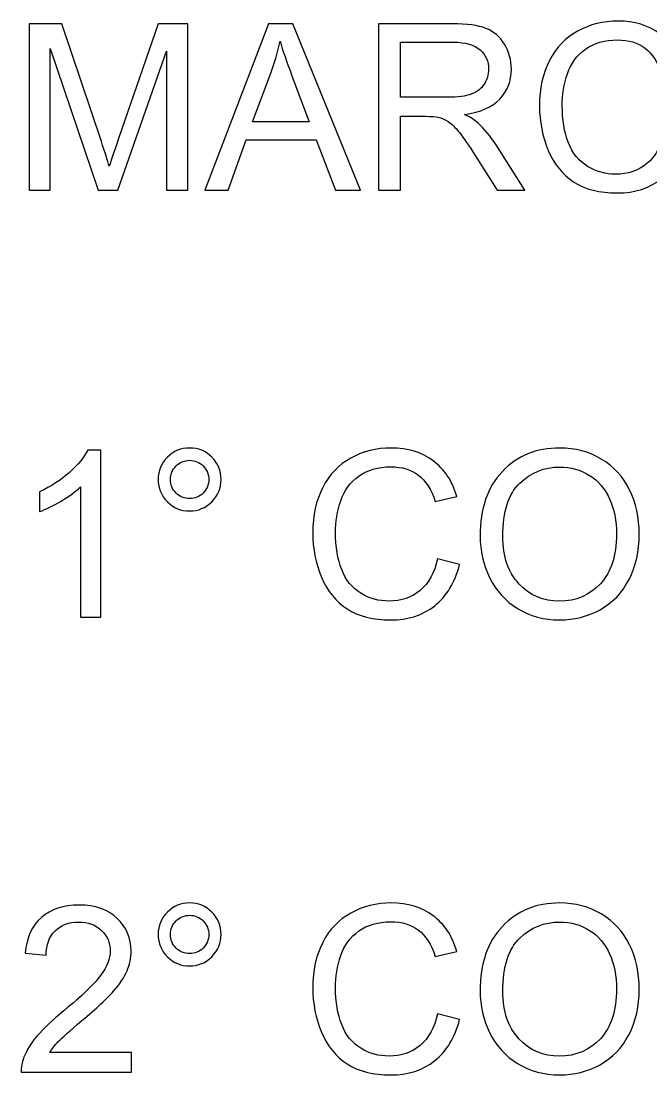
# Model space of a CAD drawing. Header units: millimetres. Extents: x -90 to 412, y 0 to 270.
# Drawn here: x -46.26 to -23.31, y 1.45 to 39.86 of the extents above; entities that cross this region are included whole.
import ezdxf

# ---------------------------------------------------------------- set-up
doc = ezdxf.new("R2010")
doc.units = ezdxf.units.MM
doc.layers.add('Layer 1', color=7, linetype='Continuous')

msp = doc.modelspace()

# ---------------------------------------------------------------- linework, layer by layer
at = {"layer": 'Layer 1', "color": 114}
for points, knots in [([(-45.973, 33.694), (-45.973, 33.694), (-45.973, 39.757), (-45.973, 39.757), (-45.973, 39.757), (-45.973, 39.757), (-44.771, 39.757), (-44.771, 39.757), (-44.771, 39.757), (-44.771, 39.757), (-43.337, 35.465), (-43.337, 35.465), (-43.337, 35.465), (-43.205, 35.066), (-43.109, 34.767), (-43.048, 34.568), (-43.048, 34.568), (-42.979, 34.788), (-42.87, 35.113), (-42.724, 35.54), (-42.724, 35.54), (-42.724, 35.54), (-41.264, 39.757), (-41.264, 39.757), (-41.264, 39.757), (-41.264, 39.757), (-40.191, 39.757), (-40.191, 39.757), (-40.191, 39.757), (-40.191, 39.757), (-40.191, 33.694), (-40.191, 33.694), (-40.191, 33.694), (-40.191, 33.694), (-40.961, 33.694), (-40.961, 33.694), (-40.961, 33.694), (-40.961, 33.694), (-40.961, 38.766), (-40.961, 38.766), (-40.961, 38.766), (-40.961, 38.766), (-42.731, 33.694), (-42.731, 33.694), (-42.731, 33.694), (-42.731, 33.694), (-43.453, 33.694), (-43.453, 33.694), (-43.453, 33.694), (-43.453, 33.694), (-45.203, 38.859), (-45.203, 38.859), (-45.203, 38.859), (-45.203, 38.859), (-45.203, 33.694), (-45.203, 33.694), (-45.203, 33.694), (-45.203, 33.694), (-45.973, 33.694), (-45.973, 33.694)], [0, 0, 0, 0, 0.0625, 0.0625, 0.0625, 0.0625, 0.125, 0.125, 0.125, 0.125, 0.1875, 0.1875, 0.1875, 0.1875, 0.25, 0.25, 0.25, 0.25, 0.3125, 0.3125, 0.3125, 0.3125, 0.375, 0.375, 0.375, 0.375, 0.4375, 0.4375, 0.4375, 0.4375, 0.5, 0.5, 0.5, 0.5, 0.5625, 0.5625, 0.5625, 0.5625, 0.625, 0.625, 0.625, 0.625, 0.6875, 0.6875, 0.6875, 0.6875, 0.75, 0.75, 0.75, 0.75, 0.8125, 0.8125, 0.8125, 0.8125, 0.875, 0.875, 0.875, 0.875, 1, 1, 1, 1]), ([(-39.568, 33.694), (-39.568, 33.694), (-37.243, 39.757), (-37.243, 39.757), (-37.243, 39.757), (-37.243, 39.757), (-36.361, 39.757), (-36.361, 39.757), (-36.361, 39.757), (-36.361, 39.757), (-33.893, 33.694), (-33.893, 33.694), (-33.893, 33.694), (-33.893, 33.694), (-34.806, 33.694), (-34.806, 33.694), (-34.806, 33.694), (-34.806, 33.694), (-35.507, 35.532), (-35.507, 35.532), (-35.507, 35.532), (-35.507, 35.532), (-38.06, 35.532), (-38.06, 35.532), (-38.06, 35.532), (-38.06, 35.532), (-38.717, 33.694), (-38.717, 33.694), (-38.717, 33.694), (-38.717, 33.694), (-39.568, 33.694), (-39.568, 33.694)], [0, 0, 0, 0, 0.111111, 0.111111, 0.111111, 0.111111, 0.222222, 0.222222, 0.222222, 0.222222, 0.333333, 0.333333, 0.333333, 0.333333, 0.444444, 0.444444, 0.444444, 0.444444, 0.555556, 0.555556, 0.555556, 0.555556, 0.666667, 0.666667, 0.666667, 0.666667, 0.777778, 0.777778, 0.777778, 0.777778, 1, 1, 1, 1]), ([(-33.239, 33.694), (-33.239, 33.694), (-33.239, 39.757), (-33.239, 39.757), (-33.239, 39.757), (-33.239, 39.757), (-30.553, 39.757), (-30.553, 39.757), (-30.553, 39.757), (-30.012, 39.757), (-29.602, 39.702), (-29.321, 39.593), (-29.321, 39.593), (-29.04, 39.484), (-28.816, 39.292), (-28.648, 39.017), (-28.648, 39.017), (-28.48, 38.742), (-28.396, 38.437), (-28.396, 38.104), (-28.396, 38.104), (-28.396, 37.674), (-28.536, 37.311), (-28.814, 37.016), (-28.814, 37.016), (-29.092, 36.721), (-29.521, 36.535), (-30.102, 36.455), (-30.102, 36.455), (-29.889, 36.353), (-29.729, 36.251), (-29.618, 36.153), (-29.618, 36.153), (-29.384, 35.938), (-29.163, 35.669), (-28.955, 35.345), (-28.955, 35.345), (-28.955, 35.345), (-27.907, 33.694), (-27.907, 33.694), (-27.907, 33.694), (-27.907, 33.694), (-28.909, 33.694), (-28.909, 33.694), (-28.909, 33.694), (-28.909, 33.694), (-29.71, 34.956), (-29.71, 34.956), (-29.71, 34.956), (-29.943, 35.321), (-30.136, 35.599), (-30.287, 35.793), (-30.287, 35.793), (-30.44, 35.986), (-30.575, 36.12), (-30.695, 36.198), (-30.695, 36.198), (-30.814, 36.274), (-30.936, 36.328), (-31.061, 36.359), (-31.061, 36.359), (-31.151, 36.377), (-31.299, 36.387), (-31.507, 36.387), (-31.507, 36.387), (-31.507, 36.387), (-32.435, 36.387), (-32.435, 36.387), (-32.435, 36.387), (-32.435, 36.387), (-32.435, 33.694), (-32.435, 33.694), (-32.435, 33.694), (-32.435, 33.694), (-33.239, 33.694), (-33.239, 33.694)], [0, 0, 0, 0, 0.05, 0.05, 0.05, 0.05, 0.1, 0.1, 0.1, 0.1, 0.15, 0.15, 0.15, 0.15, 0.2, 0.2, 0.2, 0.2, 0.25, 0.25, 0.25, 0.25, 0.3, 0.3, 0.3, 0.3, 0.35, 0.35, 0.35, 0.35, 0.4, 0.4, 0.4, 0.4, 0.45, 0.45, 0.45, 0.45, 0.5, 0.5, 0.5, 0.5, 0.55, 0.55, 0.55, 0.55, 0.6, 0.6, 0.6, 0.6, 0.65, 0.65, 0.65, 0.65, 0.7, 0.7, 0.7, 0.7, 0.75, 0.75, 0.75, 0.75, 0.8, 0.8, 0.8, 0.8, 0.85, 0.85, 0.85, 0.85, 0.9, 0.9, 0.9, 0.9, 1, 1, 1, 1]), ([(-22.824, 35.821), (-22.824, 35.821), (-22.02, 35.618), (-22.02, 35.618), (-22.02, 35.618), (-22.187, 34.959), (-22.489, 34.458), (-22.925, 34.112), (-22.925, 34.112), (-23.362, 33.766), (-23.895, 33.593), (-24.526, 33.593), (-24.526, 33.593), (-25.178, 33.593), (-25.708, 33.725), (-26.117, 33.992), (-26.117, 33.992), (-26.527, 34.257), (-26.837, 34.643), (-27.05, 35.146), (-27.05, 35.146), (-27.263, 35.652), (-27.371, 36.192), (-27.371, 36.771), (-27.371, 36.771), (-27.371, 37.401), (-27.251, 37.952), (-27.009, 38.422), (-27.009, 38.422), (-26.768, 38.892), (-26.425, 39.249), (-25.981, 39.493), (-25.981, 39.493), (-25.536, 39.737), (-25.046, 39.858), (-24.513, 39.858), (-24.513, 39.858), (-23.906, 39.858), (-23.397, 39.704), (-22.985, 39.395), (-22.985, 39.395), (-22.571, 39.086), (-22.283, 38.653), (-22.121, 38.094), (-22.121, 38.094), (-22.121, 38.094), (-22.909, 37.908), (-22.909, 37.908), (-22.909, 37.908), (-23.048, 38.348), (-23.253, 38.67), (-23.52, 38.87), (-23.52, 38.87), (-23.786, 39.072), (-24.122, 39.172), (-24.527, 39.172), (-24.527, 39.172), (-24.991, 39.172), (-25.381, 39.061), (-25.693, 38.838), (-25.693, 38.838), (-26.005, 38.615), (-26.225, 38.314), (-26.35, 37.939), (-26.35, 37.939), (-26.477, 37.562), (-26.541, 37.174), (-26.541, 36.775), (-26.541, 36.775), (-26.541, 36.26), (-26.466, 35.81), (-26.316, 35.426), (-26.316, 35.426), (-26.167, 35.041), (-25.934, 34.754), (-25.618, 34.564), (-25.618, 34.564), (-25.302, 34.373), (-24.96, 34.279), (-24.592, 34.279), (-24.592, 34.279), (-24.143, 34.279), (-23.765, 34.408), (-23.455, 34.667), (-23.455, 34.667), (-23.144, 34.926), (-22.934, 35.31), (-22.824, 35.821)], [0, 0, 0, 0, 0.043478, 0.043478, 0.043478, 0.043478, 0.086957, 0.086957, 0.086957, 0.086957, 0.130435, 0.130435, 0.130435, 0.130435, 0.173913, 0.173913, 0.173913, 0.173913, 0.217391, 0.217391, 0.217391, 0.217391, 0.26087, 0.26087, 0.26087, 0.26087, 0.304348, 0.304348, 0.304348, 0.304348, 0.347826, 0.347826, 0.347826, 0.347826, 0.391304, 0.391304, 0.391304, 0.391304, 0.434783, 0.434783, 0.434783, 0.434783, 0.478261, 0.478261, 0.478261, 0.478261, 0.521739, 0.521739, 0.521739, 0.521739, 0.565217, 0.565217, 0.565217, 0.565217, 0.608696, 0.608696, 0.608696, 0.608696, 0.652174, 0.652174, 0.652174, 0.652174, 0.695652, 0.695652, 0.695652, 0.695652, 0.73913, 0.73913, 0.73913, 0.73913, 0.782609, 0.782609, 0.782609, 0.782609, 0.826087, 0.826087, 0.826087, 0.826087, 0.869565, 0.869565, 0.869565, 0.869565, 0.913043, 0.913043, 0.913043, 0.913043, 1, 1, 1, 1]), ([(-37.824, 36.184), (-37.824, 36.184), (-35.758, 36.184), (-35.758, 36.184), (-35.758, 36.184), (-35.758, 36.184), (-36.39, 37.864), (-36.39, 37.864), (-36.39, 37.864), (-36.581, 38.375), (-36.725, 38.797), (-36.825, 39.13), (-36.825, 39.13), (-36.908, 38.735), (-37.02, 38.347), (-37.159, 37.963), (-37.159, 37.963), (-37.159, 37.963), (-37.824, 36.184), (-37.824, 36.184)], [0, 0, 0, 0, 0.166667, 0.166667, 0.166667, 0.166667, 0.333333, 0.333333, 0.333333, 0.333333, 0.5, 0.5, 0.5, 0.5, 0.666667, 0.666667, 0.666667, 0.666667, 1, 1, 1, 1]), ([(-32.435, 37.081), (-32.435, 37.081), (-30.713, 37.081), (-30.713, 37.081), (-30.713, 37.081), (-30.347, 37.081), (-30.062, 37.119), (-29.856, 37.195), (-29.856, 37.195), (-29.649, 37.27), (-29.493, 37.392), (-29.387, 37.559), (-29.387, 37.559), (-29.28, 37.726), (-29.226, 37.907), (-29.226, 38.103), (-29.226, 38.103), (-29.226, 38.389), (-29.329, 38.626), (-29.537, 38.811), (-29.537, 38.811), (-29.744, 38.996), (-30.071, 39.088), (-30.519, 39.088), (-30.519, 39.088), (-30.519, 39.088), (-32.435, 39.088), (-32.435, 39.088), (-32.435, 39.088), (-32.435, 39.088), (-32.435, 37.081), (-32.435, 37.081)], [0, 0, 0, 0, 0.111111, 0.111111, 0.111111, 0.111111, 0.222222, 0.222222, 0.222222, 0.222222, 0.333333, 0.333333, 0.333333, 0.333333, 0.444444, 0.444444, 0.444444, 0.444444, 0.555556, 0.555556, 0.555556, 0.555556, 0.666667, 0.666667, 0.666667, 0.666667, 0.777778, 0.777778, 0.777778, 0.777778, 1, 1, 1, 1])]:
    msp.add_open_spline(points, degree=3, knots=knots, dxfattribs=at)
at = {"layer": 'Layer 1', "color": 114, "lineweight": 9}
for points, knots in [([(-45.973, 33.694), (-45.973, 33.694), (-45.973, 39.757), (-45.973, 39.757), (-45.973, 39.757), (-45.973, 39.757), (-44.771, 39.757), (-44.771, 39.757), (-44.771, 39.757), (-44.771, 39.757), (-43.337, 35.465), (-43.337, 35.465), (-43.337, 35.465), (-43.205, 35.066), (-43.109, 34.767), (-43.048, 34.568), (-43.048, 34.568), (-42.979, 34.788), (-42.87, 35.113), (-42.724, 35.54), (-42.724, 35.54), (-42.724, 35.54), (-41.264, 39.757), (-41.264, 39.757), (-41.264, 39.757), (-41.264, 39.757), (-40.191, 39.757), (-40.191, 39.757), (-40.191, 39.757), (-40.191, 39.757), (-40.191, 33.694), (-40.191, 33.694), (-40.191, 33.694), (-40.191, 33.694), (-40.961, 33.694), (-40.961, 33.694), (-40.961, 33.694), (-40.961, 33.694), (-40.961, 38.766), (-40.961, 38.766), (-40.961, 38.766), (-40.961, 38.766), (-42.731, 33.694), (-42.731, 33.694), (-42.731, 33.694), (-42.731, 33.694), (-43.453, 33.694), (-43.453, 33.694), (-43.453, 33.694), (-43.453, 33.694), (-45.203, 38.859), (-45.203, 38.859), (-45.203, 38.859), (-45.203, 38.859), (-45.203, 33.694), (-45.203, 33.694), (-45.203, 33.694), (-45.203, 33.694), (-45.973, 33.694), (-45.973, 33.694)], [0, 0, 0, 0, 0.0625, 0.0625, 0.0625, 0.0625, 0.125, 0.125, 0.125, 0.125, 0.1875, 0.1875, 0.1875, 0.1875, 0.25, 0.25, 0.25, 0.25, 0.3125, 0.3125, 0.3125, 0.3125, 0.375, 0.375, 0.375, 0.375, 0.4375, 0.4375, 0.4375, 0.4375, 0.5, 0.5, 0.5, 0.5, 0.5625, 0.5625, 0.5625, 0.5625, 0.625, 0.625, 0.625, 0.625, 0.6875, 0.6875, 0.6875, 0.6875, 0.75, 0.75, 0.75, 0.75, 0.8125, 0.8125, 0.8125, 0.8125, 0.875, 0.875, 0.875, 0.875, 1, 1, 1, 1]), ([(-39.568, 33.694), (-39.568, 33.694), (-37.243, 39.757), (-37.243, 39.757), (-37.243, 39.757), (-37.243, 39.757), (-36.361, 39.757), (-36.361, 39.757), (-36.361, 39.757), (-36.361, 39.757), (-33.893, 33.694), (-33.893, 33.694), (-33.893, 33.694), (-33.893, 33.694), (-34.806, 33.694), (-34.806, 33.694), (-34.806, 33.694), (-34.806, 33.694), (-35.507, 35.532), (-35.507, 35.532), (-35.507, 35.532), (-35.507, 35.532), (-38.06, 35.532), (-38.06, 35.532), (-38.06, 35.532), (-38.06, 35.532), (-38.717, 33.694), (-38.717, 33.694), (-38.717, 33.694), (-38.717, 33.694), (-39.568, 33.694), (-39.568, 33.694)], [0, 0, 0, 0, 0.111111, 0.111111, 0.111111, 0.111111, 0.222222, 0.222222, 0.222222, 0.222222, 0.333333, 0.333333, 0.333333, 0.333333, 0.444444, 0.444444, 0.444444, 0.444444, 0.555556, 0.555556, 0.555556, 0.555556, 0.666667, 0.666667, 0.666667, 0.666667, 0.777778, 0.777778, 0.777778, 0.777778, 1, 1, 1, 1]), ([(-33.239, 33.694), (-33.239, 33.694), (-33.239, 39.757), (-33.239, 39.757), (-33.239, 39.757), (-33.239, 39.757), (-30.553, 39.757), (-30.553, 39.757), (-30.553, 39.757), (-30.012, 39.757), (-29.602, 39.702), (-29.321, 39.593), (-29.321, 39.593), (-29.04, 39.484), (-28.816, 39.292), (-28.648, 39.017), (-28.648, 39.017), (-28.48, 38.742), (-28.396, 38.437), (-28.396, 38.104), (-28.396, 38.104), (-28.396, 37.674), (-28.536, 37.311), (-28.814, 37.016), (-28.814, 37.016), (-29.092, 36.721), (-29.521, 36.535), (-30.102, 36.455), (-30.102, 36.455), (-29.889, 36.353), (-29.729, 36.251), (-29.618, 36.153), (-29.618, 36.153), (-29.384, 35.938), (-29.163, 35.669), (-28.955, 35.345), (-28.955, 35.345), (-28.955, 35.345), (-27.907, 33.694), (-27.907, 33.694), (-27.907, 33.694), (-27.907, 33.694), (-28.909, 33.694), (-28.909, 33.694), (-28.909, 33.694), (-28.909, 33.694), (-29.71, 34.956), (-29.71, 34.956), (-29.71, 34.956), (-29.943, 35.321), (-30.136, 35.599), (-30.287, 35.793), (-30.287, 35.793), (-30.44, 35.986), (-30.575, 36.12), (-30.695, 36.198), (-30.695, 36.198), (-30.814, 36.274), (-30.936, 36.328), (-31.061, 36.359), (-31.061, 36.359), (-31.151, 36.377), (-31.299, 36.387), (-31.507, 36.387), (-31.507, 36.387), (-31.507, 36.387), (-32.435, 36.387), (-32.435, 36.387), (-32.435, 36.387), (-32.435, 36.387), (-32.435, 33.694), (-32.435, 33.694), (-32.435, 33.694), (-32.435, 33.694), (-33.239, 33.694), (-33.239, 33.694)], [0, 0, 0, 0, 0.05, 0.05, 0.05, 0.05, 0.1, 0.1, 0.1, 0.1, 0.15, 0.15, 0.15, 0.15, 0.2, 0.2, 0.2, 0.2, 0.25, 0.25, 0.25, 0.25, 0.3, 0.3, 0.3, 0.3, 0.35, 0.35, 0.35, 0.35, 0.4, 0.4, 0.4, 0.4, 0.45, 0.45, 0.45, 0.45, 0.5, 0.5, 0.5, 0.5, 0.55, 0.55, 0.55, 0.55, 0.6, 0.6, 0.6, 0.6, 0.65, 0.65, 0.65, 0.65, 0.7, 0.7, 0.7, 0.7, 0.75, 0.75, 0.75, 0.75, 0.8, 0.8, 0.8, 0.8, 0.85, 0.85, 0.85, 0.85, 0.9, 0.9, 0.9, 0.9, 1, 1, 1, 1]), ([(-22.824, 35.821), (-22.824, 35.821), (-22.02, 35.618), (-22.02, 35.618), (-22.02, 35.618), (-22.187, 34.959), (-22.489, 34.458), (-22.925, 34.112), (-22.925, 34.112), (-23.362, 33.766), (-23.895, 33.593), (-24.526, 33.593), (-24.526, 33.593), (-25.178, 33.593), (-25.708, 33.725), (-26.117, 33.992), (-26.117, 33.992), (-26.527, 34.257), (-26.837, 34.643), (-27.05, 35.146), (-27.05, 35.146), (-27.263, 35.652), (-27.371, 36.192), (-27.371, 36.771), (-27.371, 36.771), (-27.371, 37.401), (-27.251, 37.952), (-27.009, 38.422), (-27.009, 38.422), (-26.768, 38.892), (-26.425, 39.249), (-25.981, 39.493), (-25.981, 39.493), (-25.536, 39.737), (-25.046, 39.858), (-24.513, 39.858), (-24.513, 39.858), (-23.906, 39.858), (-23.397, 39.704), (-22.985, 39.395), (-22.985, 39.395), (-22.571, 39.086), (-22.283, 38.653), (-22.121, 38.094), (-22.121, 38.094), (-22.121, 38.094), (-22.909, 37.908), (-22.909, 37.908), (-22.909, 37.908), (-23.048, 38.348), (-23.253, 38.67), (-23.52, 38.87), (-23.52, 38.87), (-23.786, 39.072), (-24.122, 39.172), (-24.527, 39.172), (-24.527, 39.172), (-24.991, 39.172), (-25.381, 39.061), (-25.693, 38.838), (-25.693, 38.838), (-26.005, 38.615), (-26.225, 38.314), (-26.35, 37.939), (-26.35, 37.939), (-26.477, 37.562), (-26.541, 37.174), (-26.541, 36.775), (-26.541, 36.775), (-26.541, 36.26), (-26.466, 35.81), (-26.316, 35.426), (-26.316, 35.426), (-26.167, 35.041), (-25.934, 34.754), (-25.618, 34.564), (-25.618, 34.564), (-25.302, 34.373), (-24.96, 34.279), (-24.592, 34.279), (-24.592, 34.279), (-24.143, 34.279), (-23.765, 34.408), (-23.455, 34.667), (-23.455, 34.667), (-23.144, 34.926), (-22.934, 35.31), (-22.824, 35.821)], [0, 0, 0, 0, 0.043478, 0.043478, 0.043478, 0.043478, 0.086957, 0.086957, 0.086957, 0.086957, 0.130435, 0.130435, 0.130435, 0.130435, 0.173913, 0.173913, 0.173913, 0.173913, 0.217391, 0.217391, 0.217391, 0.217391, 0.26087, 0.26087, 0.26087, 0.26087, 0.304348, 0.304348, 0.304348, 0.304348, 0.347826, 0.347826, 0.347826, 0.347826, 0.391304, 0.391304, 0.391304, 0.391304, 0.434783, 0.434783, 0.434783, 0.434783, 0.478261, 0.478261, 0.478261, 0.478261, 0.521739, 0.521739, 0.521739, 0.521739, 0.565217, 0.565217, 0.565217, 0.565217, 0.608696, 0.608696, 0.608696, 0.608696, 0.652174, 0.652174, 0.652174, 0.652174, 0.695652, 0.695652, 0.695652, 0.695652, 0.73913, 0.73913, 0.73913, 0.73913, 0.782609, 0.782609, 0.782609, 0.782609, 0.826087, 0.826087, 0.826087, 0.826087, 0.869565, 0.869565, 0.869565, 0.869565, 0.913043, 0.913043, 0.913043, 0.913043, 1, 1, 1, 1]), ([(-37.824, 36.184), (-37.824, 36.184), (-35.758, 36.184), (-35.758, 36.184), (-35.758, 36.184), (-35.758, 36.184), (-36.39, 37.864), (-36.39, 37.864), (-36.39, 37.864), (-36.581, 38.375), (-36.725, 38.797), (-36.825, 39.13), (-36.825, 39.13), (-36.908, 38.735), (-37.02, 38.347), (-37.159, 37.963), (-37.159, 37.963), (-37.159, 37.963), (-37.824, 36.184), (-37.824, 36.184)], [0, 0, 0, 0, 0.166667, 0.166667, 0.166667, 0.166667, 0.333333, 0.333333, 0.333333, 0.333333, 0.5, 0.5, 0.5, 0.5, 0.666667, 0.666667, 0.666667, 0.666667, 1, 1, 1, 1]), ([(-32.435, 37.081), (-32.435, 37.081), (-30.713, 37.081), (-30.713, 37.081), (-30.713, 37.081), (-30.347, 37.081), (-30.062, 37.119), (-29.856, 37.195), (-29.856, 37.195), (-29.649, 37.27), (-29.493, 37.392), (-29.387, 37.559), (-29.387, 37.559), (-29.28, 37.726), (-29.226, 37.907), (-29.226, 38.103), (-29.226, 38.103), (-29.226, 38.389), (-29.329, 38.626), (-29.537, 38.811), (-29.537, 38.811), (-29.744, 38.996), (-30.071, 39.088), (-30.519, 39.088), (-30.519, 39.088), (-30.519, 39.088), (-32.435, 39.088), (-32.435, 39.088), (-32.435, 39.088), (-32.435, 39.088), (-32.435, 37.081), (-32.435, 37.081)], [0, 0, 0, 0, 0.111111, 0.111111, 0.111111, 0.111111, 0.222222, 0.222222, 0.222222, 0.222222, 0.333333, 0.333333, 0.333333, 0.333333, 0.444444, 0.444444, 0.444444, 0.444444, 0.555556, 0.555556, 0.555556, 0.555556, 0.666667, 0.666667, 0.666667, 0.666667, 0.777778, 0.777778, 0.777778, 0.777778, 1, 1, 1, 1])]:
    msp.add_open_spline(points, degree=3, knots=knots, dxfattribs=at)
at = {"layer": 'Layer 1', "color": 240}
for points, knots in [([(-43.352, 18.136), (-43.352, 18.136), (-44.098, 18.136), (-44.098, 18.136), (-44.098, 18.136), (-44.098, 18.136), (-44.098, 22.88), (-44.098, 22.88), (-44.098, 22.88), (-44.277, 22.708), (-44.512, 22.537), (-44.803, 22.366), (-44.803, 22.366), (-45.094, 22.195), (-45.356, 22.067), (-45.588, 21.982), (-45.588, 21.982), (-45.588, 21.982), (-45.588, 22.702), (-45.588, 22.702), (-45.588, 22.702), (-45.171, 22.897), (-44.807, 23.134), (-44.495, 23.413), (-44.495, 23.413), (-44.184, 23.691), (-43.962, 23.961), (-43.832, 24.223), (-43.832, 24.223), (-43.832, 24.223), (-43.352, 24.223), (-43.352, 24.223), (-43.352, 24.223), (-43.352, 24.223), (-43.352, 18.136), (-43.352, 18.136)], [0, 0, 0, 0, 0.1, 0.1, 0.1, 0.1, 0.2, 0.2, 0.2, 0.2, 0.3, 0.3, 0.3, 0.3, 0.4, 0.4, 0.4, 0.4, 0.5, 0.5, 0.5, 0.5, 0.6, 0.6, 0.6, 0.6, 0.7, 0.7, 0.7, 0.7, 0.8, 0.8, 0.8, 0.8, 1, 1, 1, 1]), ([(-41.268, 23.155), (-41.268, 23.471), (-41.155, 23.741), (-40.931, 23.965), (-40.931, 23.965), (-40.707, 24.188), (-40.437, 24.299), (-40.122, 24.299), (-40.122, 24.299), (-39.803, 24.299), (-39.533, 24.188), (-39.308, 23.965), (-39.308, 23.965), (-39.085, 23.741), (-38.974, 23.471), (-38.974, 23.155), (-38.974, 23.155), (-38.974, 22.837), (-39.087, 22.566), (-39.311, 22.342), (-39.311, 22.342), (-39.535, 22.118), (-39.806, 22.005), (-40.122, 22.005), (-40.122, 22.005), (-40.437, 22.005), (-40.707, 22.116), (-40.931, 22.339), (-40.931, 22.339), (-41.155, 22.564), (-41.268, 22.835), (-41.268, 23.155)], [0, 0, 0, 0, 0.111111, 0.111111, 0.111111, 0.111111, 0.222222, 0.222222, 0.222222, 0.222222, 0.333333, 0.333333, 0.333333, 0.333333, 0.444444, 0.444444, 0.444444, 0.444444, 0.555556, 0.555556, 0.555556, 0.555556, 0.666667, 0.666667, 0.666667, 0.666667, 0.777778, 0.777778, 0.777778, 0.777778, 1, 1, 1, 1]), ([(-31.086, 20.262), (-31.086, 20.262), (-30.281, 20.059), (-30.281, 20.059), (-30.281, 20.059), (-30.449, 19.4), (-30.751, 18.899), (-31.187, 18.553), (-31.187, 18.553), (-31.623, 18.208), (-32.157, 18.034), (-32.787, 18.034), (-32.787, 18.034), (-33.439, 18.034), (-33.97, 18.167), (-34.379, 18.433), (-34.379, 18.433), (-34.788, 18.699), (-35.099, 19.084), (-35.312, 19.588), (-35.312, 19.588), (-35.525, 20.093), (-35.632, 20.633), (-35.632, 21.212), (-35.632, 21.212), (-35.632, 21.843), (-35.512, 22.393), (-35.271, 22.863), (-35.271, 22.863), (-35.03, 23.333), (-34.687, 23.69), (-34.242, 23.934), (-34.242, 23.934), (-33.798, 24.178), (-33.308, 24.299), (-32.775, 24.299), (-32.775, 24.299), (-32.168, 24.299), (-31.659, 24.145), (-31.246, 23.836), (-31.246, 23.836), (-30.833, 23.527), (-30.545, 23.094), (-30.383, 22.535), (-30.383, 22.535), (-30.383, 22.535), (-31.17, 22.349), (-31.17, 22.349), (-31.17, 22.349), (-31.31, 22.789), (-31.515, 23.111), (-31.781, 23.312), (-31.781, 23.312), (-32.048, 23.513), (-32.384, 23.614), (-32.789, 23.614), (-32.789, 23.614), (-33.253, 23.614), (-33.643, 23.502), (-33.954, 23.279), (-33.954, 23.279), (-34.266, 23.056), (-34.486, 22.756), (-34.612, 22.38), (-34.612, 22.38), (-34.739, 22.003), (-34.802, 21.615), (-34.802, 21.216), (-34.802, 21.216), (-34.802, 20.701), (-34.728, 20.251), (-34.578, 19.867), (-34.578, 19.867), (-34.429, 19.482), (-34.196, 19.195), (-33.88, 19.005), (-33.88, 19.005), (-33.564, 18.814), (-33.222, 18.72), (-32.854, 18.72), (-32.854, 18.72), (-32.405, 18.72), (-32.027, 18.85), (-31.716, 19.108), (-31.716, 19.108), (-31.406, 19.367), (-31.196, 19.751), (-31.086, 20.262)], [0, 0, 0, 0, 0.043478, 0.043478, 0.043478, 0.043478, 0.086957, 0.086957, 0.086957, 0.086957, 0.130435, 0.130435, 0.130435, 0.130435, 0.173913, 0.173913, 0.173913, 0.173913, 0.217391, 0.217391, 0.217391, 0.217391, 0.26087, 0.26087, 0.26087, 0.26087, 0.304348, 0.304348, 0.304348, 0.304348, 0.347826, 0.347826, 0.347826, 0.347826, 0.391304, 0.391304, 0.391304, 0.391304, 0.434783, 0.434783, 0.434783, 0.434783, 0.478261, 0.478261, 0.478261, 0.478261, 0.521739, 0.521739, 0.521739, 0.521739, 0.565217, 0.565217, 0.565217, 0.565217, 0.608696, 0.608696, 0.608696, 0.608696, 0.652174, 0.652174, 0.652174, 0.652174, 0.695652, 0.695652, 0.695652, 0.695652, 0.73913, 0.73913, 0.73913, 0.73913, 0.782609, 0.782609, 0.782609, 0.782609, 0.826087, 0.826087, 0.826087, 0.826087, 0.869565, 0.869565, 0.869565, 0.869565, 0.913043, 0.913043, 0.913043, 0.913043, 1, 1, 1, 1]), ([(-29.535, 21.086), (-29.535, 22.091), (-29.264, 22.878), (-28.723, 23.447), (-28.723, 23.447), (-28.183, 24.016), (-27.486, 24.299), (-26.631, 24.299), (-26.631, 24.299), (-26.07, 24.299), (-25.567, 24.165), (-25.117, 23.899), (-25.117, 23.899), (-24.668, 23.632), (-24.325, 23.259), (-24.089, 22.781), (-24.089, 22.781), (-23.854, 22.304), (-23.735, 21.762), (-23.735, 21.157), (-23.735, 21.157), (-23.735, 20.543), (-23.859, 19.993), (-24.108, 19.509), (-24.108, 19.509), (-24.356, 19.023), (-24.707, 18.656), (-25.162, 18.408), (-25.162, 18.408), (-25.617, 18.158), (-26.109, 18.034), (-26.635, 18.034), (-26.635, 18.034), (-27.206, 18.034), (-27.716, 18.172), (-28.166, 18.447), (-28.166, 18.447), (-28.615, 18.723), (-28.956, 19.098), (-29.188, 19.575), (-29.188, 19.575), (-29.419, 20.05), (-29.535, 20.554), (-29.535, 21.086)], [0, 0, 0, 0, 0.083333, 0.083333, 0.083333, 0.083333, 0.166667, 0.166667, 0.166667, 0.166667, 0.25, 0.25, 0.25, 0.25, 0.333333, 0.333333, 0.333333, 0.333333, 0.416667, 0.416667, 0.416667, 0.416667, 0.5, 0.5, 0.5, 0.5, 0.583333, 0.583333, 0.583333, 0.583333, 0.666667, 0.666667, 0.666667, 0.666667, 0.75, 0.75, 0.75, 0.75, 0.833333, 0.833333, 0.833333, 0.833333, 1, 1, 1, 1]), ([(-40.819, 23.152), (-40.819, 22.959), (-40.752, 22.795), (-40.615, 22.658), (-40.615, 22.658), (-40.478, 22.521), (-40.313, 22.454), (-40.118, 22.454), (-40.118, 22.454), (-39.928, 22.454), (-39.764, 22.521), (-39.627, 22.658), (-39.627, 22.658), (-39.49, 22.795), (-39.422, 22.959), (-39.422, 23.152), (-39.422, 23.152), (-39.422, 23.345), (-39.49, 23.509), (-39.627, 23.646), (-39.627, 23.646), (-39.764, 23.783), (-39.928, 23.851), (-40.118, 23.851), (-40.118, 23.851), (-40.313, 23.851), (-40.478, 23.783), (-40.615, 23.646), (-40.615, 23.646), (-40.752, 23.509), (-40.819, 23.345), (-40.819, 23.152)], [0, 0, 0, 0, 0.111111, 0.111111, 0.111111, 0.111111, 0.222222, 0.222222, 0.222222, 0.222222, 0.333333, 0.333333, 0.333333, 0.333333, 0.444444, 0.444444, 0.444444, 0.444444, 0.555556, 0.555556, 0.555556, 0.555556, 0.666667, 0.666667, 0.666667, 0.666667, 0.777778, 0.777778, 0.777778, 0.777778, 1, 1, 1, 1]), ([(-28.705, 21.072), (-28.705, 20.343), (-28.509, 19.768), (-28.117, 19.349), (-28.117, 19.349), (-27.724, 18.93), (-27.232, 18.72), (-26.639, 18.72), (-26.639, 18.72), (-26.035, 18.72), (-25.54, 18.931), (-25.149, 19.355), (-25.149, 19.355), (-24.76, 19.778), (-24.565, 20.379), (-24.565, 21.158), (-24.565, 21.158), (-24.565, 21.651), (-24.648, 22.081), (-24.815, 22.448), (-24.815, 22.448), (-24.981, 22.815), (-25.225, 23.1), (-25.546, 23.302), (-25.546, 23.302), (-25.867, 23.503), (-26.227, 23.605), (-26.626, 23.605), (-26.626, 23.605), (-27.194, 23.605), (-27.682, 23.41), (-28.091, 23.021), (-28.091, 23.021), (-28.5, 22.631), (-28.705, 21.982), (-28.705, 21.072)], [0, 0, 0, 0, 0.1, 0.1, 0.1, 0.1, 0.2, 0.2, 0.2, 0.2, 0.3, 0.3, 0.3, 0.3, 0.4, 0.4, 0.4, 0.4, 0.5, 0.5, 0.5, 0.5, 0.6, 0.6, 0.6, 0.6, 0.7, 0.7, 0.7, 0.7, 0.8, 0.8, 0.8, 0.8, 1, 1, 1, 1])]:
    msp.add_open_spline(points, degree=3, knots=knots, dxfattribs=at)
at = {"layer": 'Layer 1', "color": 240, "lineweight": 9}
for points, knots in [([(-43.352, 18.136), (-43.352, 18.136), (-44.098, 18.136), (-44.098, 18.136), (-44.098, 18.136), (-44.098, 18.136), (-44.098, 22.88), (-44.098, 22.88), (-44.098, 22.88), (-44.277, 22.708), (-44.512, 22.537), (-44.803, 22.366), (-44.803, 22.366), (-45.094, 22.195), (-45.356, 22.067), (-45.588, 21.982), (-45.588, 21.982), (-45.588, 21.982), (-45.588, 22.702), (-45.588, 22.702), (-45.588, 22.702), (-45.171, 22.897), (-44.807, 23.134), (-44.495, 23.413), (-44.495, 23.413), (-44.184, 23.691), (-43.962, 23.961), (-43.832, 24.223), (-43.832, 24.223), (-43.832, 24.223), (-43.352, 24.223), (-43.352, 24.223), (-43.352, 24.223), (-43.352, 24.223), (-43.352, 18.136), (-43.352, 18.136)], [0, 0, 0, 0, 0.1, 0.1, 0.1, 0.1, 0.2, 0.2, 0.2, 0.2, 0.3, 0.3, 0.3, 0.3, 0.4, 0.4, 0.4, 0.4, 0.5, 0.5, 0.5, 0.5, 0.6, 0.6, 0.6, 0.6, 0.7, 0.7, 0.7, 0.7, 0.8, 0.8, 0.8, 0.8, 1, 1, 1, 1]), ([(-41.268, 23.155), (-41.268, 23.471), (-41.155, 23.741), (-40.931, 23.965), (-40.931, 23.965), (-40.707, 24.188), (-40.437, 24.299), (-40.122, 24.299), (-40.122, 24.299), (-39.803, 24.299), (-39.533, 24.188), (-39.308, 23.965), (-39.308, 23.965), (-39.085, 23.741), (-38.974, 23.471), (-38.974, 23.155), (-38.974, 23.155), (-38.974, 22.837), (-39.087, 22.566), (-39.311, 22.342), (-39.311, 22.342), (-39.535, 22.118), (-39.806, 22.005), (-40.122, 22.005), (-40.122, 22.005), (-40.437, 22.005), (-40.707, 22.116), (-40.931, 22.339), (-40.931, 22.339), (-41.155, 22.564), (-41.268, 22.835), (-41.268, 23.155)], [0, 0, 0, 0, 0.111111, 0.111111, 0.111111, 0.111111, 0.222222, 0.222222, 0.222222, 0.222222, 0.333333, 0.333333, 0.333333, 0.333333, 0.444444, 0.444444, 0.444444, 0.444444, 0.555556, 0.555556, 0.555556, 0.555556, 0.666667, 0.666667, 0.666667, 0.666667, 0.777778, 0.777778, 0.777778, 0.777778, 1, 1, 1, 1]), ([(-31.086, 20.262), (-31.086, 20.262), (-30.281, 20.059), (-30.281, 20.059), (-30.281, 20.059), (-30.449, 19.4), (-30.751, 18.899), (-31.187, 18.553), (-31.187, 18.553), (-31.623, 18.208), (-32.157, 18.034), (-32.787, 18.034), (-32.787, 18.034), (-33.439, 18.034), (-33.97, 18.167), (-34.379, 18.433), (-34.379, 18.433), (-34.788, 18.699), (-35.099, 19.084), (-35.312, 19.588), (-35.312, 19.588), (-35.525, 20.093), (-35.632, 20.633), (-35.632, 21.212), (-35.632, 21.212), (-35.632, 21.843), (-35.512, 22.393), (-35.271, 22.863), (-35.271, 22.863), (-35.03, 23.333), (-34.687, 23.69), (-34.242, 23.934), (-34.242, 23.934), (-33.798, 24.178), (-33.308, 24.299), (-32.775, 24.299), (-32.775, 24.299), (-32.168, 24.299), (-31.659, 24.145), (-31.246, 23.836), (-31.246, 23.836), (-30.833, 23.527), (-30.545, 23.094), (-30.383, 22.535), (-30.383, 22.535), (-30.383, 22.535), (-31.17, 22.349), (-31.17, 22.349), (-31.17, 22.349), (-31.31, 22.789), (-31.515, 23.111), (-31.781, 23.312), (-31.781, 23.312), (-32.048, 23.513), (-32.384, 23.614), (-32.789, 23.614), (-32.789, 23.614), (-33.253, 23.614), (-33.643, 23.502), (-33.954, 23.279), (-33.954, 23.279), (-34.266, 23.056), (-34.486, 22.756), (-34.612, 22.38), (-34.612, 22.38), (-34.739, 22.003), (-34.802, 21.615), (-34.802, 21.216), (-34.802, 21.216), (-34.802, 20.701), (-34.728, 20.251), (-34.578, 19.867), (-34.578, 19.867), (-34.429, 19.482), (-34.196, 19.195), (-33.88, 19.005), (-33.88, 19.005), (-33.564, 18.814), (-33.222, 18.72), (-32.854, 18.72), (-32.854, 18.72), (-32.405, 18.72), (-32.027, 18.85), (-31.716, 19.108), (-31.716, 19.108), (-31.406, 19.367), (-31.196, 19.751), (-31.086, 20.262)], [0, 0, 0, 0, 0.043478, 0.043478, 0.043478, 0.043478, 0.086957, 0.086957, 0.086957, 0.086957, 0.130435, 0.130435, 0.130435, 0.130435, 0.173913, 0.173913, 0.173913, 0.173913, 0.217391, 0.217391, 0.217391, 0.217391, 0.26087, 0.26087, 0.26087, 0.26087, 0.304348, 0.304348, 0.304348, 0.304348, 0.347826, 0.347826, 0.347826, 0.347826, 0.391304, 0.391304, 0.391304, 0.391304, 0.434783, 0.434783, 0.434783, 0.434783, 0.478261, 0.478261, 0.478261, 0.478261, 0.521739, 0.521739, 0.521739, 0.521739, 0.565217, 0.565217, 0.565217, 0.565217, 0.608696, 0.608696, 0.608696, 0.608696, 0.652174, 0.652174, 0.652174, 0.652174, 0.695652, 0.695652, 0.695652, 0.695652, 0.73913, 0.73913, 0.73913, 0.73913, 0.782609, 0.782609, 0.782609, 0.782609, 0.826087, 0.826087, 0.826087, 0.826087, 0.869565, 0.869565, 0.869565, 0.869565, 0.913043, 0.913043, 0.913043, 0.913043, 1, 1, 1, 1]), ([(-29.535, 21.086), (-29.535, 22.091), (-29.264, 22.878), (-28.723, 23.447), (-28.723, 23.447), (-28.183, 24.016), (-27.486, 24.299), (-26.631, 24.299), (-26.631, 24.299), (-26.07, 24.299), (-25.567, 24.165), (-25.117, 23.899), (-25.117, 23.899), (-24.668, 23.632), (-24.325, 23.259), (-24.089, 22.781), (-24.089, 22.781), (-23.854, 22.304), (-23.735, 21.762), (-23.735, 21.157), (-23.735, 21.157), (-23.735, 20.543), (-23.859, 19.993), (-24.108, 19.509), (-24.108, 19.509), (-24.356, 19.023), (-24.707, 18.656), (-25.162, 18.408), (-25.162, 18.408), (-25.617, 18.158), (-26.109, 18.034), (-26.635, 18.034), (-26.635, 18.034), (-27.206, 18.034), (-27.716, 18.172), (-28.166, 18.447), (-28.166, 18.447), (-28.615, 18.723), (-28.956, 19.098), (-29.188, 19.575), (-29.188, 19.575), (-29.419, 20.05), (-29.535, 20.554), (-29.535, 21.086)], [0, 0, 0, 0, 0.083333, 0.083333, 0.083333, 0.083333, 0.166667, 0.166667, 0.166667, 0.166667, 0.25, 0.25, 0.25, 0.25, 0.333333, 0.333333, 0.333333, 0.333333, 0.416667, 0.416667, 0.416667, 0.416667, 0.5, 0.5, 0.5, 0.5, 0.583333, 0.583333, 0.583333, 0.583333, 0.666667, 0.666667, 0.666667, 0.666667, 0.75, 0.75, 0.75, 0.75, 0.833333, 0.833333, 0.833333, 0.833333, 1, 1, 1, 1]), ([(-40.819, 23.152), (-40.819, 22.959), (-40.752, 22.795), (-40.615, 22.658), (-40.615, 22.658), (-40.478, 22.521), (-40.313, 22.454), (-40.118, 22.454), (-40.118, 22.454), (-39.928, 22.454), (-39.764, 22.521), (-39.627, 22.658), (-39.627, 22.658), (-39.49, 22.795), (-39.422, 22.959), (-39.422, 23.152), (-39.422, 23.152), (-39.422, 23.345), (-39.49, 23.509), (-39.627, 23.646), (-39.627, 23.646), (-39.764, 23.783), (-39.928, 23.851), (-40.118, 23.851), (-40.118, 23.851), (-40.313, 23.851), (-40.478, 23.783), (-40.615, 23.646), (-40.615, 23.646), (-40.752, 23.509), (-40.819, 23.345), (-40.819, 23.152)], [0, 0, 0, 0, 0.111111, 0.111111, 0.111111, 0.111111, 0.222222, 0.222222, 0.222222, 0.222222, 0.333333, 0.333333, 0.333333, 0.333333, 0.444444, 0.444444, 0.444444, 0.444444, 0.555556, 0.555556, 0.555556, 0.555556, 0.666667, 0.666667, 0.666667, 0.666667, 0.777778, 0.777778, 0.777778, 0.777778, 1, 1, 1, 1]), ([(-28.705, 21.072), (-28.705, 20.343), (-28.509, 19.768), (-28.117, 19.349), (-28.117, 19.349), (-27.724, 18.93), (-27.232, 18.72), (-26.639, 18.72), (-26.639, 18.72), (-26.035, 18.72), (-25.54, 18.931), (-25.149, 19.355), (-25.149, 19.355), (-24.76, 19.778), (-24.565, 20.379), (-24.565, 21.158), (-24.565, 21.158), (-24.565, 21.651), (-24.648, 22.081), (-24.815, 22.448), (-24.815, 22.448), (-24.981, 22.815), (-25.225, 23.1), (-25.546, 23.302), (-25.546, 23.302), (-25.867, 23.503), (-26.227, 23.605), (-26.626, 23.605), (-26.626, 23.605), (-27.194, 23.605), (-27.682, 23.41), (-28.091, 23.021), (-28.091, 23.021), (-28.5, 22.631), (-28.705, 21.982), (-28.705, 21.072)], [0, 0, 0, 0, 0.1, 0.1, 0.1, 0.1, 0.2, 0.2, 0.2, 0.2, 0.3, 0.3, 0.3, 0.3, 0.4, 0.4, 0.4, 0.4, 0.5, 0.5, 0.5, 0.5, 0.6, 0.6, 0.6, 0.6, 0.7, 0.7, 0.7, 0.7, 0.8, 0.8, 0.8, 0.8, 1, 1, 1, 1])]:
    msp.add_open_spline(points, degree=3, knots=knots, dxfattribs=at)
at = {"layer": 'Layer 1', "color": 250}
for points, knots in [([(-41.268, 6.574), (-41.268, 6.89), (-41.155, 7.16), (-40.931, 7.384), (-40.931, 7.384), (-40.707, 7.607), (-40.437, 7.719), (-40.122, 7.719), (-40.122, 7.719), (-39.803, 7.719), (-39.533, 7.607), (-39.308, 7.384), (-39.308, 7.384), (-39.085, 7.16), (-38.974, 6.89), (-38.974, 6.574), (-38.974, 6.574), (-38.974, 6.257), (-39.087, 5.986), (-39.311, 5.762), (-39.311, 5.762), (-39.535, 5.537), (-39.806, 5.424), (-40.122, 5.424), (-40.122, 5.424), (-40.437, 5.424), (-40.707, 5.536), (-40.931, 5.759), (-40.931, 5.759), (-41.155, 5.983), (-41.268, 6.254), (-41.268, 6.574)], [0, 0, 0, 0, 0.111111, 0.111111, 0.111111, 0.111111, 0.222222, 0.222222, 0.222222, 0.222222, 0.333333, 0.333333, 0.333333, 0.333333, 0.444444, 0.444444, 0.444444, 0.444444, 0.555556, 0.555556, 0.555556, 0.555556, 0.666667, 0.666667, 0.666667, 0.666667, 0.777778, 0.777778, 0.777778, 0.777778, 1, 1, 1, 1]), ([(-31.086, 3.682), (-31.086, 3.682), (-30.281, 3.478), (-30.281, 3.478), (-30.281, 3.478), (-30.449, 2.819), (-30.751, 2.318), (-31.187, 1.973), (-31.187, 1.973), (-31.623, 1.627), (-32.157, 1.453), (-32.787, 1.453), (-32.787, 1.453), (-33.439, 1.453), (-33.97, 1.586), (-34.379, 1.853), (-34.379, 1.853), (-34.788, 2.118), (-35.099, 2.503), (-35.312, 3.007), (-35.312, 3.007), (-35.525, 3.512), (-35.632, 4.053), (-35.632, 4.631), (-35.632, 4.631), (-35.632, 5.262), (-35.512, 5.812), (-35.271, 6.282), (-35.271, 6.282), (-35.03, 6.752), (-34.687, 7.109), (-34.242, 7.353), (-34.242, 7.353), (-33.798, 7.597), (-33.308, 7.719), (-32.775, 7.719), (-32.775, 7.719), (-32.168, 7.719), (-31.659, 7.565), (-31.246, 7.256), (-31.246, 7.256), (-30.833, 6.947), (-30.545, 6.514), (-30.383, 5.955), (-30.383, 5.955), (-30.383, 5.955), (-31.17, 5.769), (-31.17, 5.769), (-31.17, 5.769), (-31.31, 6.209), (-31.515, 6.531), (-31.781, 6.731), (-31.781, 6.731), (-32.048, 6.933), (-32.384, 7.033), (-32.789, 7.033), (-32.789, 7.033), (-33.253, 7.033), (-33.643, 6.922), (-33.954, 6.699), (-33.954, 6.699), (-34.266, 6.476), (-34.486, 6.175), (-34.612, 5.8), (-34.612, 5.8), (-34.739, 5.423), (-34.802, 5.035), (-34.802, 4.636), (-34.802, 4.636), (-34.802, 4.12), (-34.728, 3.67), (-34.578, 3.286), (-34.578, 3.286), (-34.429, 2.901), (-34.196, 2.615), (-33.88, 2.424), (-33.88, 2.424), (-33.564, 2.234), (-33.222, 2.139), (-32.854, 2.139), (-32.854, 2.139), (-32.405, 2.139), (-32.027, 2.269), (-31.716, 2.527), (-31.716, 2.527), (-31.406, 2.787), (-31.196, 3.171), (-31.086, 3.682)], [0, 0, 0, 0, 0.043478, 0.043478, 0.043478, 0.043478, 0.086957, 0.086957, 0.086957, 0.086957, 0.130435, 0.130435, 0.130435, 0.130435, 0.173913, 0.173913, 0.173913, 0.173913, 0.217391, 0.217391, 0.217391, 0.217391, 0.26087, 0.26087, 0.26087, 0.26087, 0.304348, 0.304348, 0.304348, 0.304348, 0.347826, 0.347826, 0.347826, 0.347826, 0.391304, 0.391304, 0.391304, 0.391304, 0.434783, 0.434783, 0.434783, 0.434783, 0.478261, 0.478261, 0.478261, 0.478261, 0.521739, 0.521739, 0.521739, 0.521739, 0.565217, 0.565217, 0.565217, 0.565217, 0.608696, 0.608696, 0.608696, 0.608696, 0.652174, 0.652174, 0.652174, 0.652174, 0.695652, 0.695652, 0.695652, 0.695652, 0.73913, 0.73913, 0.73913, 0.73913, 0.782609, 0.782609, 0.782609, 0.782609, 0.826087, 0.826087, 0.826087, 0.826087, 0.869565, 0.869565, 0.869565, 0.869565, 0.913043, 0.913043, 0.913043, 0.913043, 1, 1, 1, 1]), ([(-29.535, 4.506), (-29.535, 5.51), (-29.264, 6.298), (-28.723, 6.866), (-28.723, 6.866), (-28.183, 7.435), (-27.486, 7.719), (-26.631, 7.719), (-26.631, 7.719), (-26.07, 7.719), (-25.567, 7.585), (-25.117, 7.318), (-25.117, 7.318), (-24.668, 7.051), (-24.325, 6.679), (-24.089, 6.2), (-24.089, 6.2), (-23.854, 5.723), (-23.735, 5.182), (-23.735, 4.576), (-23.735, 4.576), (-23.735, 3.962), (-23.859, 3.412), (-24.108, 2.928), (-24.108, 2.928), (-24.356, 2.443), (-24.707, 2.076), (-25.162, 1.827), (-25.162, 1.827), (-25.617, 1.578), (-26.109, 1.453), (-26.635, 1.453), (-26.635, 1.453), (-27.206, 1.453), (-27.716, 1.592), (-28.166, 1.867), (-28.166, 1.867), (-28.615, 2.142), (-28.956, 2.517), (-29.188, 2.994), (-29.188, 2.994), (-29.419, 3.47), (-29.535, 3.974), (-29.535, 4.506)], [0, 0, 0, 0, 0.083333, 0.083333, 0.083333, 0.083333, 0.166667, 0.166667, 0.166667, 0.166667, 0.25, 0.25, 0.25, 0.25, 0.333333, 0.333333, 0.333333, 0.333333, 0.416667, 0.416667, 0.416667, 0.416667, 0.5, 0.5, 0.5, 0.5, 0.583333, 0.583333, 0.583333, 0.583333, 0.666667, 0.666667, 0.666667, 0.666667, 0.75, 0.75, 0.75, 0.75, 0.833333, 0.833333, 0.833333, 0.833333, 1, 1, 1, 1]), ([(-42.243, 2.266), (-42.243, 2.266), (-42.243, 1.555), (-42.243, 1.555), (-42.243, 1.555), (-42.243, 1.555), (-46.257, 1.555), (-46.257, 1.555), (-46.257, 1.555), (-46.262, 1.734), (-46.233, 1.906), (-46.169, 2.073), (-46.169, 2.073), (-46.066, 2.345), (-45.901, 2.615), (-45.674, 2.879), (-45.674, 2.879), (-45.447, 3.143), (-45.122, 3.447), (-44.7, 3.793), (-44.7, 3.793), (-44.044, 4.334), (-43.598, 4.761), (-43.365, 5.077), (-43.365, 5.077), (-43.131, 5.393), (-43.014, 5.692), (-43.014, 5.975), (-43.014, 5.975), (-43.014, 6.27), (-43.12, 6.518), (-43.331, 6.721), (-43.331, 6.721), (-43.543, 6.923), (-43.82, 7.025), (-44.16, 7.025), (-44.16, 7.025), (-44.519, 7.025), (-44.807, 6.917), (-45.023, 6.703), (-45.023, 6.703), (-45.239, 6.49), (-45.348, 6.193), (-45.351, 5.814), (-45.351, 5.814), (-45.351, 5.814), (-46.113, 5.89), (-46.113, 5.89), (-46.113, 5.89), (-46.06, 6.46), (-45.863, 6.895), (-45.521, 7.194), (-45.521, 7.194), (-45.178, 7.493), (-44.72, 7.643), (-44.143, 7.643), (-44.143, 7.643), (-43.561, 7.643), (-43.1, 7.482), (-42.761, 7.159), (-42.761, 7.159), (-42.421, 6.835), (-42.252, 6.435), (-42.252, 5.958), (-42.252, 5.958), (-42.252, 5.715), (-42.301, 5.477), (-42.401, 5.242), (-42.401, 5.242), (-42.5, 5.007), (-42.665, 4.76), (-42.895, 4.5), (-42.895, 4.5), (-43.127, 4.242), (-43.509, 3.885), (-44.042, 3.433), (-44.042, 3.433), (-44.49, 3.058), (-44.778, 2.804), (-44.905, 2.67), (-44.905, 2.67), (-45.032, 2.536), (-45.136, 2.402), (-45.219, 2.266), (-45.219, 2.266), (-45.219, 2.266), (-42.243, 2.266), (-42.243, 2.266)], [0, 0, 0, 0, 0.043478, 0.043478, 0.043478, 0.043478, 0.086957, 0.086957, 0.086957, 0.086957, 0.130435, 0.130435, 0.130435, 0.130435, 0.173913, 0.173913, 0.173913, 0.173913, 0.217391, 0.217391, 0.217391, 0.217391, 0.26087, 0.26087, 0.26087, 0.26087, 0.304348, 0.304348, 0.304348, 0.304348, 0.347826, 0.347826, 0.347826, 0.347826, 0.391304, 0.391304, 0.391304, 0.391304, 0.434783, 0.434783, 0.434783, 0.434783, 0.478261, 0.478261, 0.478261, 0.478261, 0.521739, 0.521739, 0.521739, 0.521739, 0.565217, 0.565217, 0.565217, 0.565217, 0.608696, 0.608696, 0.608696, 0.608696, 0.652174, 0.652174, 0.652174, 0.652174, 0.695652, 0.695652, 0.695652, 0.695652, 0.73913, 0.73913, 0.73913, 0.73913, 0.782609, 0.782609, 0.782609, 0.782609, 0.826087, 0.826087, 0.826087, 0.826087, 0.869565, 0.869565, 0.869565, 0.869565, 0.913043, 0.913043, 0.913043, 0.913043, 1, 1, 1, 1]), ([(-40.819, 6.572), (-40.819, 6.378), (-40.752, 6.215), (-40.615, 6.078), (-40.615, 6.078), (-40.478, 5.941), (-40.313, 5.873), (-40.118, 5.873), (-40.118, 5.873), (-39.928, 5.873), (-39.764, 5.941), (-39.627, 6.078), (-39.627, 6.078), (-39.49, 6.215), (-39.422, 6.378), (-39.422, 6.572), (-39.422, 6.572), (-39.422, 6.765), (-39.49, 6.929), (-39.627, 7.065), (-39.627, 7.065), (-39.764, 7.202), (-39.928, 7.27), (-40.118, 7.27), (-40.118, 7.27), (-40.313, 7.27), (-40.478, 7.202), (-40.615, 7.065), (-40.615, 7.065), (-40.752, 6.929), (-40.819, 6.765), (-40.819, 6.572)], [0, 0, 0, 0, 0.111111, 0.111111, 0.111111, 0.111111, 0.222222, 0.222222, 0.222222, 0.222222, 0.333333, 0.333333, 0.333333, 0.333333, 0.444444, 0.444444, 0.444444, 0.444444, 0.555556, 0.555556, 0.555556, 0.555556, 0.666667, 0.666667, 0.666667, 0.666667, 0.777778, 0.777778, 0.777778, 0.777778, 1, 1, 1, 1]), ([(-28.705, 4.492), (-28.705, 3.762), (-28.509, 3.188), (-28.117, 2.769), (-28.117, 2.769), (-27.724, 2.35), (-27.232, 2.139), (-26.639, 2.139), (-26.639, 2.139), (-26.035, 2.139), (-25.54, 2.351), (-25.149, 2.774), (-25.149, 2.774), (-24.76, 3.198), (-24.565, 3.799), (-24.565, 4.578), (-24.565, 4.578), (-24.565, 5.07), (-24.648, 5.501), (-24.815, 5.867), (-24.815, 5.867), (-24.981, 6.234), (-25.225, 6.519), (-25.546, 6.721), (-25.546, 6.721), (-25.867, 6.923), (-26.227, 7.025), (-26.626, 7.025), (-26.626, 7.025), (-27.194, 7.025), (-27.682, 6.83), (-28.091, 6.44), (-28.091, 6.44), (-28.5, 6.051), (-28.705, 5.402), (-28.705, 4.492)], [0, 0, 0, 0, 0.1, 0.1, 0.1, 0.1, 0.2, 0.2, 0.2, 0.2, 0.3, 0.3, 0.3, 0.3, 0.4, 0.4, 0.4, 0.4, 0.5, 0.5, 0.5, 0.5, 0.6, 0.6, 0.6, 0.6, 0.7, 0.7, 0.7, 0.7, 0.8, 0.8, 0.8, 0.8, 1, 1, 1, 1])]:
    msp.add_open_spline(points, degree=3, knots=knots, dxfattribs=at)
at = {"layer": 'Layer 1', "color": 250, "lineweight": 9}
for points, knots in [([(-41.268, 6.574), (-41.268, 6.89), (-41.155, 7.16), (-40.931, 7.384), (-40.931, 7.384), (-40.707, 7.607), (-40.437, 7.719), (-40.122, 7.719), (-40.122, 7.719), (-39.803, 7.719), (-39.533, 7.607), (-39.308, 7.384), (-39.308, 7.384), (-39.085, 7.16), (-38.974, 6.89), (-38.974, 6.574), (-38.974, 6.574), (-38.974, 6.257), (-39.087, 5.986), (-39.311, 5.762), (-39.311, 5.762), (-39.535, 5.537), (-39.806, 5.424), (-40.122, 5.424), (-40.122, 5.424), (-40.437, 5.424), (-40.707, 5.536), (-40.931, 5.759), (-40.931, 5.759), (-41.155, 5.983), (-41.268, 6.254), (-41.268, 6.574)], [0, 0, 0, 0, 0.111111, 0.111111, 0.111111, 0.111111, 0.222222, 0.222222, 0.222222, 0.222222, 0.333333, 0.333333, 0.333333, 0.333333, 0.444444, 0.444444, 0.444444, 0.444444, 0.555556, 0.555556, 0.555556, 0.555556, 0.666667, 0.666667, 0.666667, 0.666667, 0.777778, 0.777778, 0.777778, 0.777778, 1, 1, 1, 1]), ([(-31.086, 3.682), (-31.086, 3.682), (-30.281, 3.478), (-30.281, 3.478), (-30.281, 3.478), (-30.449, 2.819), (-30.751, 2.318), (-31.187, 1.973), (-31.187, 1.973), (-31.623, 1.627), (-32.157, 1.453), (-32.787, 1.453), (-32.787, 1.453), (-33.439, 1.453), (-33.97, 1.586), (-34.379, 1.853), (-34.379, 1.853), (-34.788, 2.118), (-35.099, 2.503), (-35.312, 3.007), (-35.312, 3.007), (-35.525, 3.512), (-35.632, 4.053), (-35.632, 4.631), (-35.632, 4.631), (-35.632, 5.262), (-35.512, 5.812), (-35.271, 6.282), (-35.271, 6.282), (-35.03, 6.752), (-34.687, 7.109), (-34.242, 7.353), (-34.242, 7.353), (-33.798, 7.597), (-33.308, 7.719), (-32.775, 7.719), (-32.775, 7.719), (-32.168, 7.719), (-31.659, 7.565), (-31.246, 7.256), (-31.246, 7.256), (-30.833, 6.947), (-30.545, 6.514), (-30.383, 5.955), (-30.383, 5.955), (-30.383, 5.955), (-31.17, 5.769), (-31.17, 5.769), (-31.17, 5.769), (-31.31, 6.209), (-31.515, 6.531), (-31.781, 6.731), (-31.781, 6.731), (-32.048, 6.933), (-32.384, 7.033), (-32.789, 7.033), (-32.789, 7.033), (-33.253, 7.033), (-33.643, 6.922), (-33.954, 6.699), (-33.954, 6.699), (-34.266, 6.476), (-34.486, 6.175), (-34.612, 5.8), (-34.612, 5.8), (-34.739, 5.423), (-34.802, 5.035), (-34.802, 4.636), (-34.802, 4.636), (-34.802, 4.12), (-34.728, 3.67), (-34.578, 3.286), (-34.578, 3.286), (-34.429, 2.901), (-34.196, 2.615), (-33.88, 2.424), (-33.88, 2.424), (-33.564, 2.234), (-33.222, 2.139), (-32.854, 2.139), (-32.854, 2.139), (-32.405, 2.139), (-32.027, 2.269), (-31.716, 2.527), (-31.716, 2.527), (-31.406, 2.787), (-31.196, 3.171), (-31.086, 3.682)], [0, 0, 0, 0, 0.043478, 0.043478, 0.043478, 0.043478, 0.086957, 0.086957, 0.086957, 0.086957, 0.130435, 0.130435, 0.130435, 0.130435, 0.173913, 0.173913, 0.173913, 0.173913, 0.217391, 0.217391, 0.217391, 0.217391, 0.26087, 0.26087, 0.26087, 0.26087, 0.304348, 0.304348, 0.304348, 0.304348, 0.347826, 0.347826, 0.347826, 0.347826, 0.391304, 0.391304, 0.391304, 0.391304, 0.434783, 0.434783, 0.434783, 0.434783, 0.478261, 0.478261, 0.478261, 0.478261, 0.521739, 0.521739, 0.521739, 0.521739, 0.565217, 0.565217, 0.565217, 0.565217, 0.608696, 0.608696, 0.608696, 0.608696, 0.652174, 0.652174, 0.652174, 0.652174, 0.695652, 0.695652, 0.695652, 0.695652, 0.73913, 0.73913, 0.73913, 0.73913, 0.782609, 0.782609, 0.782609, 0.782609, 0.826087, 0.826087, 0.826087, 0.826087, 0.869565, 0.869565, 0.869565, 0.869565, 0.913043, 0.913043, 0.913043, 0.913043, 1, 1, 1, 1]), ([(-29.535, 4.506), (-29.535, 5.51), (-29.264, 6.298), (-28.723, 6.866), (-28.723, 6.866), (-28.183, 7.435), (-27.486, 7.719), (-26.631, 7.719), (-26.631, 7.719), (-26.07, 7.719), (-25.567, 7.585), (-25.117, 7.318), (-25.117, 7.318), (-24.668, 7.051), (-24.325, 6.679), (-24.089, 6.2), (-24.089, 6.2), (-23.854, 5.723), (-23.735, 5.182), (-23.735, 4.576), (-23.735, 4.576), (-23.735, 3.962), (-23.859, 3.412), (-24.108, 2.928), (-24.108, 2.928), (-24.356, 2.443), (-24.707, 2.076), (-25.162, 1.827), (-25.162, 1.827), (-25.617, 1.578), (-26.109, 1.453), (-26.635, 1.453), (-26.635, 1.453), (-27.206, 1.453), (-27.716, 1.592), (-28.166, 1.867), (-28.166, 1.867), (-28.615, 2.142), (-28.956, 2.517), (-29.188, 2.994), (-29.188, 2.994), (-29.419, 3.47), (-29.535, 3.974), (-29.535, 4.506)], [0, 0, 0, 0, 0.083333, 0.083333, 0.083333, 0.083333, 0.166667, 0.166667, 0.166667, 0.166667, 0.25, 0.25, 0.25, 0.25, 0.333333, 0.333333, 0.333333, 0.333333, 0.416667, 0.416667, 0.416667, 0.416667, 0.5, 0.5, 0.5, 0.5, 0.583333, 0.583333, 0.583333, 0.583333, 0.666667, 0.666667, 0.666667, 0.666667, 0.75, 0.75, 0.75, 0.75, 0.833333, 0.833333, 0.833333, 0.833333, 1, 1, 1, 1]), ([(-42.243, 2.266), (-42.243, 2.266), (-42.243, 1.555), (-42.243, 1.555), (-42.243, 1.555), (-42.243, 1.555), (-46.257, 1.555), (-46.257, 1.555), (-46.257, 1.555), (-46.262, 1.734), (-46.233, 1.906), (-46.169, 2.073), (-46.169, 2.073), (-46.066, 2.345), (-45.901, 2.615), (-45.674, 2.879), (-45.674, 2.879), (-45.447, 3.143), (-45.122, 3.447), (-44.7, 3.793), (-44.7, 3.793), (-44.044, 4.334), (-43.598, 4.761), (-43.365, 5.077), (-43.365, 5.077), (-43.131, 5.393), (-43.014, 5.692), (-43.014, 5.975), (-43.014, 5.975), (-43.014, 6.27), (-43.12, 6.518), (-43.331, 6.721), (-43.331, 6.721), (-43.543, 6.923), (-43.82, 7.025), (-44.16, 7.025), (-44.16, 7.025), (-44.519, 7.025), (-44.807, 6.917), (-45.023, 6.703), (-45.023, 6.703), (-45.239, 6.49), (-45.348, 6.193), (-45.351, 5.814), (-45.351, 5.814), (-45.351, 5.814), (-46.113, 5.89), (-46.113, 5.89), (-46.113, 5.89), (-46.06, 6.46), (-45.863, 6.895), (-45.521, 7.194), (-45.521, 7.194), (-45.178, 7.493), (-44.72, 7.643), (-44.143, 7.643), (-44.143, 7.643), (-43.561, 7.643), (-43.1, 7.482), (-42.761, 7.159), (-42.761, 7.159), (-42.421, 6.835), (-42.252, 6.435), (-42.252, 5.958), (-42.252, 5.958), (-42.252, 5.715), (-42.301, 5.477), (-42.401, 5.242), (-42.401, 5.242), (-42.5, 5.007), (-42.665, 4.76), (-42.895, 4.5), (-42.895, 4.5), (-43.127, 4.242), (-43.509, 3.885), (-44.042, 3.433), (-44.042, 3.433), (-44.49, 3.058), (-44.778, 2.804), (-44.905, 2.67), (-44.905, 2.67), (-45.032, 2.536), (-45.136, 2.402), (-45.219, 2.266), (-45.219, 2.266), (-45.219, 2.266), (-42.243, 2.266), (-42.243, 2.266)], [0, 0, 0, 0, 0.043478, 0.043478, 0.043478, 0.043478, 0.086957, 0.086957, 0.086957, 0.086957, 0.130435, 0.130435, 0.130435, 0.130435, 0.173913, 0.173913, 0.173913, 0.173913, 0.217391, 0.217391, 0.217391, 0.217391, 0.26087, 0.26087, 0.26087, 0.26087, 0.304348, 0.304348, 0.304348, 0.304348, 0.347826, 0.347826, 0.347826, 0.347826, 0.391304, 0.391304, 0.391304, 0.391304, 0.434783, 0.434783, 0.434783, 0.434783, 0.478261, 0.478261, 0.478261, 0.478261, 0.521739, 0.521739, 0.521739, 0.521739, 0.565217, 0.565217, 0.565217, 0.565217, 0.608696, 0.608696, 0.608696, 0.608696, 0.652174, 0.652174, 0.652174, 0.652174, 0.695652, 0.695652, 0.695652, 0.695652, 0.73913, 0.73913, 0.73913, 0.73913, 0.782609, 0.782609, 0.782609, 0.782609, 0.826087, 0.826087, 0.826087, 0.826087, 0.869565, 0.869565, 0.869565, 0.869565, 0.913043, 0.913043, 0.913043, 0.913043, 1, 1, 1, 1]), ([(-40.819, 6.572), (-40.819, 6.378), (-40.752, 6.215), (-40.615, 6.078), (-40.615, 6.078), (-40.478, 5.941), (-40.313, 5.873), (-40.118, 5.873), (-40.118, 5.873), (-39.928, 5.873), (-39.764, 5.941), (-39.627, 6.078), (-39.627, 6.078), (-39.49, 6.215), (-39.422, 6.378), (-39.422, 6.572), (-39.422, 6.572), (-39.422, 6.765), (-39.49, 6.929), (-39.627, 7.065), (-39.627, 7.065), (-39.764, 7.202), (-39.928, 7.27), (-40.118, 7.27), (-40.118, 7.27), (-40.313, 7.27), (-40.478, 7.202), (-40.615, 7.065), (-40.615, 7.065), (-40.752, 6.929), (-40.819, 6.765), (-40.819, 6.572)], [0, 0, 0, 0, 0.111111, 0.111111, 0.111111, 0.111111, 0.222222, 0.222222, 0.222222, 0.222222, 0.333333, 0.333333, 0.333333, 0.333333, 0.444444, 0.444444, 0.444444, 0.444444, 0.555556, 0.555556, 0.555556, 0.555556, 0.666667, 0.666667, 0.666667, 0.666667, 0.777778, 0.777778, 0.777778, 0.777778, 1, 1, 1, 1]), ([(-28.705, 4.492), (-28.705, 3.762), (-28.509, 3.188), (-28.117, 2.769), (-28.117, 2.769), (-27.724, 2.35), (-27.232, 2.139), (-26.639, 2.139), (-26.639, 2.139), (-26.035, 2.139), (-25.54, 2.351), (-25.149, 2.774), (-25.149, 2.774), (-24.76, 3.198), (-24.565, 3.799), (-24.565, 4.578), (-24.565, 4.578), (-24.565, 5.07), (-24.648, 5.501), (-24.815, 5.867), (-24.815, 5.867), (-24.981, 6.234), (-25.225, 6.519), (-25.546, 6.721), (-25.546, 6.721), (-25.867, 6.923), (-26.227, 7.025), (-26.626, 7.025), (-26.626, 7.025), (-27.194, 7.025), (-27.682, 6.83), (-28.091, 6.44), (-28.091, 6.44), (-28.5, 6.051), (-28.705, 5.402), (-28.705, 4.492)], [0, 0, 0, 0, 0.1, 0.1, 0.1, 0.1, 0.2, 0.2, 0.2, 0.2, 0.3, 0.3, 0.3, 0.3, 0.4, 0.4, 0.4, 0.4, 0.5, 0.5, 0.5, 0.5, 0.6, 0.6, 0.6, 0.6, 0.7, 0.7, 0.7, 0.7, 0.8, 0.8, 0.8, 0.8, 1, 1, 1, 1])]:
    msp.add_open_spline(points, degree=3, knots=knots, dxfattribs=at)

doc.saveas('drawing.dxf')
